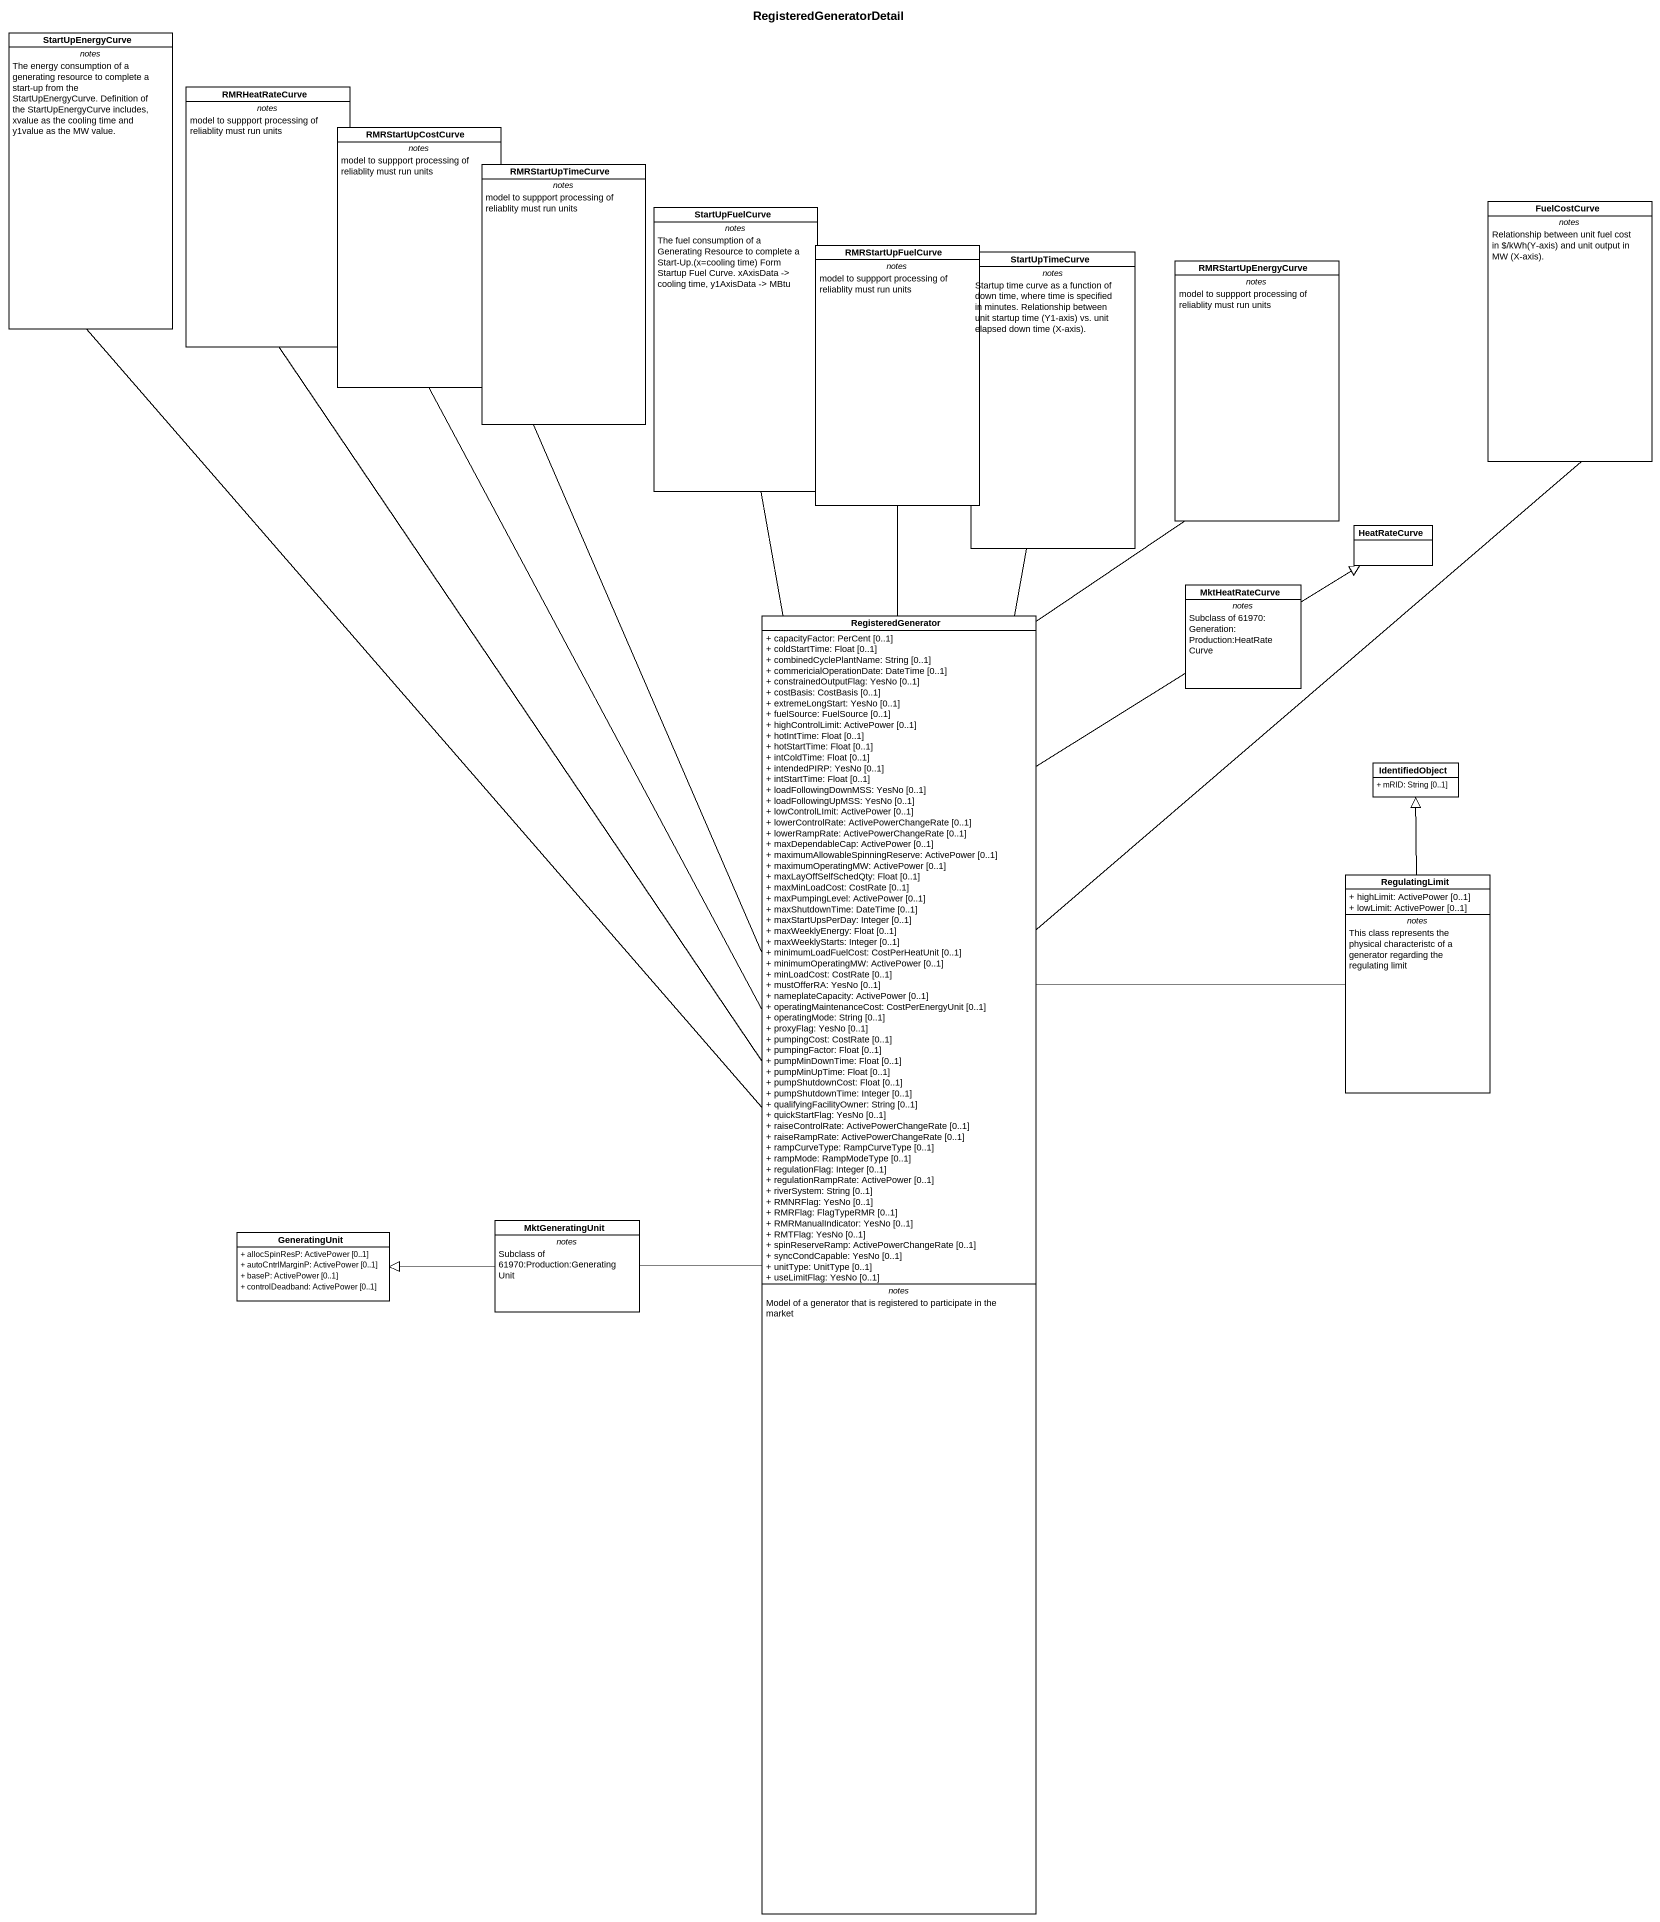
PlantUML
@startuml
title RegisteredGeneratorDetail
hide circle
hide empty members
skinparam classAttributeIconSize 0
class StartUpEnergyCurve {
  -- notes --
  The energy consumption of a generating resource to complete a start-up from the StartUpEnergyCurve. Definition of the StartUpEnergyCurve includes, xvalue as the cooling time and y1value as the MW value.
}
class RMRHeatRateCurve {
  -- notes --
  model to suppport processing of reliablity must run units
}
class RMRStartUpCostCurve {
  -- notes --
  model to suppport processing of reliablity must run units
}
class RMRStartUpTimeCurve {
  -- notes --
  model to suppport processing of reliablity must run units
}
class StartUpFuelCurve {
  -- notes --
  {field} The fuel consumption of a Generating Resource to complete a Start-Up.(x=cooling time) Form Startup Fuel Curve. xAxisData -> cooling time, y1AxisData -> MBtu
}
class FuelCostCurve {
  -- notes --
  {field} Relationship between unit fuel cost in $/kWh(Y-axis) and unit output in MW (X-axis).
}
class RMRStartUpFuelCurve {
  -- notes --
  model to suppport processing of reliablity must run units
}
class StartUpTimeCurve {
  -- notes --
  {field} Startup time curve as a function of down time, where time is specified in minutes. Relationship between unit startup time (Y1-axis) vs. unit elapsed down time (X-axis).
}
class RMRStartUpEnergyCurve {
  -- notes --
  model to suppport processing of reliablity must run units
}
class HeatRateCurve
class MktHeatRateCurve {
  -- notes --
  Subclass of 61970: Generation: Production:HeatRateCurve
}
class RegisteredGenerator {
  + capacityFactor: PerCent [0..1]
  + coldStartTime: Float [0..1]
  + combinedCyclePlantName: String [0..1]
  + commericialOperationDate: DateTime [0..1]
  + constrainedOutputFlag: YesNo [0..1]
  + costBasis: CostBasis [0..1]
  + extremeLongStart: YesNo [0..1]
  + fuelSource: FuelSource [0..1]
  + highControlLimit: ActivePower [0..1]
  + hotIntTime: Float [0..1]
  + hotStartTime: Float [0..1]
  + intColdTime: Float [0..1]
  + intendedPIRP: YesNo [0..1]
  + intStartTime: Float [0..1]
  + loadFollowingDownMSS: YesNo [0..1]
  + loadFollowingUpMSS: YesNo [0..1]
  + lowControlLImit: ActivePower [0..1]
  + lowerControlRate: ActivePowerChangeRate [0..1]
  + lowerRampRate: ActivePowerChangeRate [0..1]
  + maxDependableCap: ActivePower [0..1]
  + maximumAllowableSpinningReserve: ActivePower [0..1]
  + maximumOperatingMW: ActivePower [0..1]
  + maxLayOffSelfSchedQty: Float [0..1]
  + maxMinLoadCost: CostRate [0..1]
  + maxPumpingLevel: ActivePower [0..1]
  + maxShutdownTime: DateTime [0..1]
  + maxStartUpsPerDay: Integer [0..1]
  + maxWeeklyEnergy: Float [0..1]
  + maxWeeklyStarts: Integer [0..1]
  + minimumLoadFuelCost: CostPerHeatUnit [0..1]
  + minimumOperatingMW: ActivePower [0..1]
  + minLoadCost: CostRate [0..1]
  + mustOfferRA: YesNo [0..1]
  + nameplateCapacity: ActivePower [0..1]
  + operatingMaintenanceCost: CostPerEnergyUnit [0..1]
  + operatingMode: String [0..1]
  + proxyFlag: YesNo [0..1]
  + pumpingCost: CostRate [0..1]
  + pumpingFactor: Float [0..1]
  + pumpMinDownTime: Float [0..1]
  + pumpMinUpTime: Float [0..1]
  + pumpShutdownCost: Float [0..1]
  + pumpShutdownTime: Integer [0..1]
  + qualifyingFacilityOwner: String [0..1]
  + quickStartFlag: YesNo [0..1]
  + raiseControlRate: ActivePowerChangeRate [0..1]
  + raiseRampRate: ActivePowerChangeRate [0..1]
  + rampCurveType: RampCurveType [0..1]
  + rampMode: RampModeType [0..1]
  + regulationFlag: Integer [0..1]
  + regulationRampRate: ActivePower [0..1]
  + riverSystem: String [0..1]
  + RMNRFlag: YesNo [0..1]
  + RMRFlag: FlagTypeRMR [0..1]
  + RMRManualIndicator: YesNo [0..1]
  + RMTFlag: YesNo [0..1]
  + spinReserveRamp: ActivePowerChangeRate [0..1]
  + syncCondCapable: YesNo [0..1]
  + unitType: UnitType [0..1]
  + useLimitFlag: YesNo [0..1]
  -- notes --
  Model of a generator that is registered to participate in the market
}
class IdentifiedObject {
  + mRID: String [0..1]
}
class RegulatingLimit {
  + highLimit: ActivePower [0..1]
  + lowLimit: ActivePower [0..1]
  -- notes --
  This class represents the physical characteristc of a generator regarding the regulating limit
}
class MktGeneratingUnit {
  -- notes --
  Subclass of 61970:Production:GeneratingUnit
}
class GeneratingUnit {
  + allocSpinResP: ActivePower [0..1]
  + autoCntrlMarginP: ActivePower [0..1]
  + baseP: ActivePower [0..1]
  + controlDeadband: ActivePower [0..1]
}
FuelCostCurve -- RegisteredGenerator
MktHeatRateCurve -up-|> HeatRateCurve
RegisteredGenerator -up- StartUpEnergyCurve
RegisteredGenerator -up- RMRHeatRateCurve
RegisteredGenerator -up- RMRStartUpCostCurve
RegisteredGenerator -up- RMRStartUpTimeCurve
RegisteredGenerator -up- StartUpFuelCurve
RegisteredGenerator -up- RMRStartUpFuelCurve
RegisteredGenerator -up- StartUpTimeCurve
RegisteredGenerator -up- RMRStartUpEnergyCurve
RegisteredGenerator -up- MktHeatRateCurve
RegisteredGenerator -right- RegulatingLimit
RegisteredGenerator -left- MktGeneratingUnit
RegulatingLimit -up-|> IdentifiedObject
MktGeneratingUnit -left-|> GeneratingUnit
@enduml
